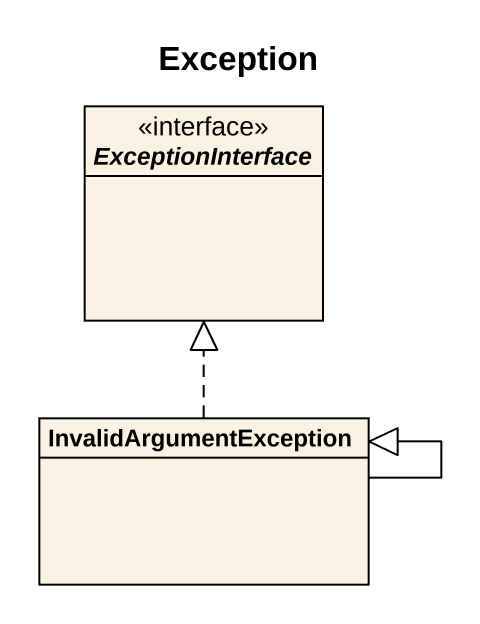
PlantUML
@startuml
title Exception
hide circle
hide empty members
interface ExceptionInterface <<interface>>
class InvalidArgumentException
InvalidArgumentException .up.|> ExceptionInterface
InvalidArgumentException --|> InvalidArgumentException
@enduml
